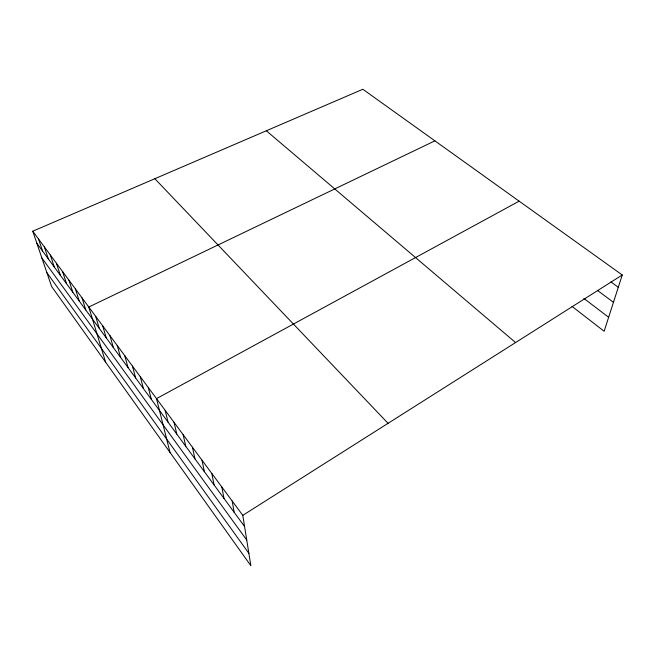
<?xml version="1.0" encoding="UTF-8"?>
<svg xmlns="http://www.w3.org/2000/svg" width="655" height="655" viewBox="0 0 655 655"><rect width="100%" height="100%" fill="white"/><g stroke="black" fill="none" stroke-linecap="round" stroke-linejoin="round"><path stroke-width="0.98" d="M32.75 231.223L242.784 515.346L250.865 565.74L51.606 286.497L32.75 231.223L362.854 89.26L622.25 274.985L604.131 331.274L572.044 306.393M242.784 515.346L622.25 274.985M519.137 201.159L156.496 398.625L170.03 452.458M434.904 140.841L88.785 307.023L105.602 362.166M610.968 281.945L618.295 287.283M597.614 290.525L613.457 302.323M583.908 298.459L608.642 317.266M266.323 130.771L515.575 342.557M154.85 178.709L388.063 423.318M36.852 243.251L244.569 526.505M41.879 257.996L246.739 540.031M46.898 272.693L248.884 553.36M38.498 238.993L42.559 251.037M44.352 246.91L48.38 258.971M50.32 254.992L54.308 267.052M56.412 263.236L60.358 275.296M62.626 271.637L66.523 283.713M68.971 280.217L72.811 292.286M75.44 288.97L79.23 301.038M82.047 297.902L85.78 309.971M95.671 316.34L99.29 328.384M102.704 325.854L106.257 337.89M109.893 335.573L113.372 347.592M117.237 345.512L120.643 357.507M124.737 355.665L128.069 367.635M132.408 366.039L135.659 377.984M140.26 376.658L143.42 388.571M148.284 387.514L151.354 399.386M165.158 410.341L168.024 422.123M174.034 422.344L176.793 434.077M183.122 434.642L185.766 446.317M192.447 447.25L194.961 458.86M202.002 460.178L204.393 471.715M211.802 473.442L214.054 484.888M221.857 487.05L223.969 498.406M232.181 501.009L234.138 512.275"/></g></svg>
